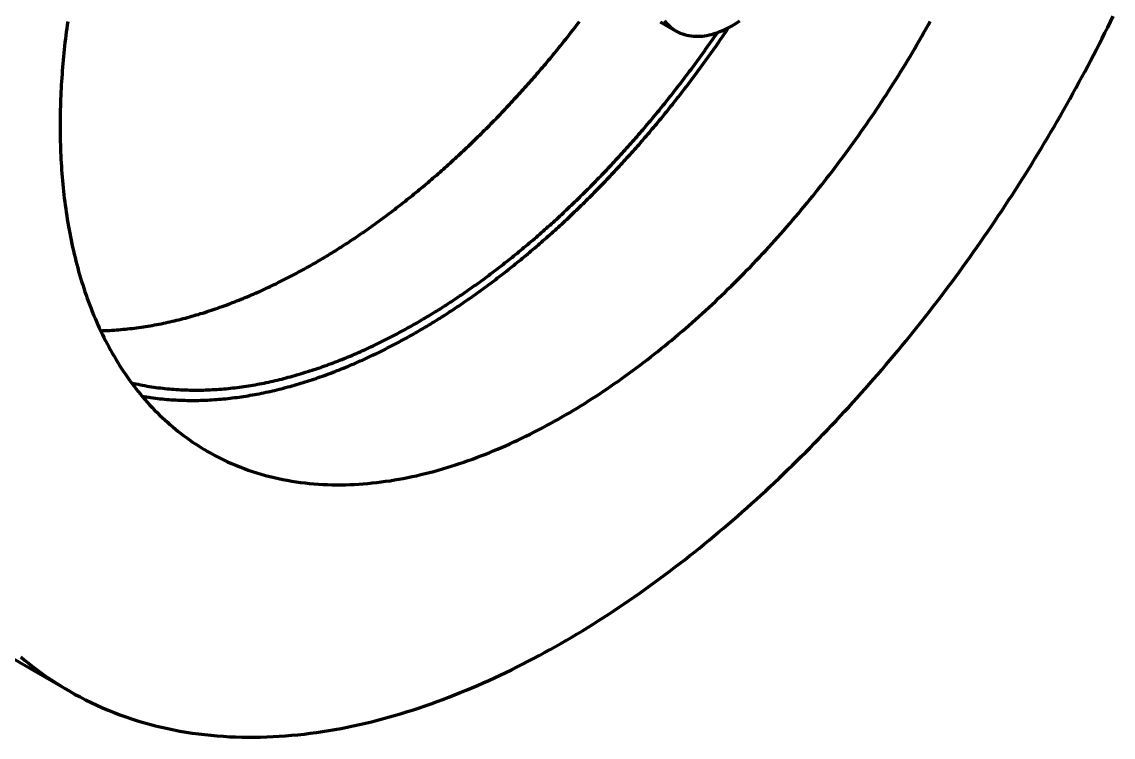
# Model space of a CAD drawing. Header units: millimetres. Extents: x 0 to 841, y 0 to 594.
# Drawn here: x 431.52 to 470.17, y 111.53 to 136.88 of the extents above; entities that cross this region are included whole.
import ezdxf

# ---------------------------------------------------------------- set-up
doc = ezdxf.new("R2010")
doc.units = ezdxf.units.MM
doc.layers.add('01-VISIBLE', color=7, linetype='CONTINUOUS', lineweight=70)

msp = doc.modelspace()

# ---------------------------------------------------------------- linework, layer by layer
at = {"layer": '01-VISIBLE'}
for p, q in [((454.127, 136.88), (454.693, 136.554)), ((424.711, 118.068), (433.197, 113.169))]:
    msp.add_line(p, q, dxfattribs=at)
for points in [[(433.145, 136.897), (433.128, 136.772), (433.111, 136.648), (433.095, 136.523), (433.079, 136.398), (433.064, 136.273), (433.05, 136.148), (433.036, 136.023), (433.023, 135.898), (433.01, 135.773), (432.998, 135.648), (432.986, 135.523), (432.975, 135.398), (432.964, 135.272), (432.954, 135.147), (432.945, 135.021), (432.936, 134.896), (432.928, 134.771), (432.92, 134.645), (432.913, 134.519), (432.907, 134.394), (432.901, 134.268), (432.896, 134.143), (432.891, 134.017), (432.888, 133.891), (432.884, 133.765), (432.882, 133.64), (432.88, 133.514), (432.878, 133.388), (432.878, 133.262), (432.877, 133.137), (432.878, 133.011), (432.879, 132.885), (432.881, 132.759), (432.884, 132.634), (432.887, 132.508), (432.891, 132.382), (432.896, 132.257), (432.902, 132.131), (432.908, 132.005), (432.915, 131.88), (432.923, 131.754), (432.931, 131.629), (432.94, 131.503), (432.95, 131.378), (432.961, 131.253), (432.972, 131.128), (432.984, 131.002), (432.997, 130.877), (433.011, 130.752), (433.026, 130.627), (433.041, 130.503), (433.058, 130.378), (433.075, 130.253), (433.093, 130.129), (433.111, 130.004), (433.131, 129.88), (433.151, 129.756), (433.173, 129.632), (433.195, 129.508), (433.218, 129.385), (433.242, 129.261), (433.267, 129.138), (433.293, 129.015), (433.32, 128.892), (433.347, 128.769), (433.376, 128.647), (433.406, 128.525), (433.436, 128.403), (433.468, 128.281), (433.5, 128.16), (433.534, 128.038), (433.568, 127.917), (433.604, 127.797), (433.64, 127.676), (433.678, 127.556), (433.717, 127.437), (433.756, 127.317), (433.797, 127.198), (433.839, 127.08), (433.882, 126.962), (433.926, 126.844), (433.971, 126.726), (434.017, 126.61), (434.064, 126.493), (434.113, 126.377), (434.163, 126.261), (434.213, 126.146), (434.265, 126.032), (434.319, 125.918), (434.373, 125.804), (434.428, 125.692), (434.485, 125.579), (434.543, 125.468), (434.602, 125.357), (434.662, 125.246), (434.724, 125.137), (434.787, 125.028), (434.851, 124.92), (434.916, 124.812), (434.983, 124.705), (435.051, 124.6), (435.12, 124.494), (435.19, 124.39), (435.262, 124.287), (435.335, 124.184), (435.409, 124.083), (435.484, 123.982), (435.561, 123.883), (435.639, 123.784), (435.718, 123.686), (435.799, 123.59), (435.881, 123.494), (435.964, 123.4), (436.048, 123.307), (436.134, 123.215), (436.221, 123.124), (436.309, 123.034), (436.398, 122.946), (436.489, 122.859), (436.581, 122.773), (436.674, 122.688), (436.768, 122.605), (436.864, 122.523), (436.96, 122.443), (437.058, 122.364), (437.157, 122.286), (437.257, 122.21), (437.359, 122.135), (437.461, 122.062), (437.564, 121.99), (437.669, 121.92), (437.774, 121.852), (437.881, 121.785), (437.988, 121.72), (438.097, 121.656)], [(433.197, 113.169), (433.389, 113.06), (433.583, 112.956), (433.779, 112.854), (433.977, 112.757), (434.177, 112.663), (434.378, 112.573), (434.582, 112.487), (434.786, 112.405), (434.992, 112.326), (435.2, 112.251), (435.409, 112.18), (435.619, 112.113), (435.831, 112.05), (436.043, 111.99), (436.257, 111.934), (436.471, 111.882), (436.687, 111.834), (436.903, 111.789), (437.12, 111.748), (437.337, 111.711), (437.555, 111.677), (437.774, 111.647), (437.993, 111.62), (438.212, 111.597), (438.432, 111.577), (438.652, 111.561), (438.873, 111.548), (439.093, 111.539), (439.314, 111.533), (439.535, 111.53), (439.755, 111.53), (439.976, 111.533), (440.197, 111.54), (440.417, 111.549), (440.637, 111.562), (440.858, 111.577), (441.077, 111.596), (441.297, 111.617), (441.517, 111.641), (441.736, 111.668), (441.954, 111.697), (442.173, 111.73), (442.391, 111.765), (442.608, 111.802), (442.825, 111.842), (443.042, 111.884), (443.258, 111.929), (443.473, 111.976), (443.688, 112.026), (443.903, 112.078), (444.117, 112.132), (444.33, 112.189), (444.543, 112.247), (444.755, 112.308), (444.967, 112.371), (445.178, 112.436), (445.388, 112.503), (445.598, 112.572), (445.807, 112.643), (446.015, 112.716), (446.223, 112.79), (446.43, 112.867), (446.636, 112.945), (446.842, 113.026), (447.046, 113.108), (447.251, 113.191), (447.454, 113.277), (447.657, 113.364), (447.859, 113.453), (448.06, 113.543), (448.261, 113.635), (448.461, 113.729), (448.66, 113.824), (448.859, 113.92), (449.056, 114.018), (449.253, 114.118), (449.45, 114.219), (449.645, 114.321), (449.84, 114.425), (450.034, 114.53), (450.227, 114.637), (450.42, 114.744), (450.612, 114.854), (450.803, 114.964), (450.993, 115.076), (451.183, 115.189), (451.372, 115.303), (451.56, 115.418), (451.747, 115.535), (451.934, 115.653), (452.12, 115.771), (452.305, 115.892), (452.489, 116.013), (452.673, 116.135), (452.856, 116.258), (453.038, 116.383), (453.22, 116.508), (453.401, 116.635), (453.581, 116.762), (453.76, 116.891), (453.939, 117.021), (454.117, 117.151), (454.294, 117.283), (454.47, 117.416), (454.646, 117.549), (454.821, 117.683), (454.995, 117.819), (455.169, 117.955), (455.342, 118.092), (455.514, 118.231), (455.685, 118.37), (455.856, 118.509), (456.026, 118.65), (456.196, 118.792), (456.364, 118.934), (456.532, 119.077), (456.699, 119.221), (456.866, 119.366), (457.031, 119.512), (457.197, 119.659), (457.361, 119.806), (457.525, 119.954), (457.688, 120.103), (457.85, 120.252), (458.012, 120.403), (458.172, 120.554), (458.333, 120.705), (458.492, 120.858), (458.651, 121.011), (458.809, 121.165), (458.967, 121.32), (459.123, 121.475), (459.279, 121.631), (459.435, 121.788), (459.589, 121.945), (459.743, 122.104), (459.897, 122.262), (460.049, 122.422), (460.201, 122.582), (460.353, 122.742), (460.503, 122.904), (460.653, 123.066), (460.803, 123.228), (460.951, 123.392), (461.099, 123.555), (461.246, 123.72), (461.393, 123.885), (461.539, 124.05), (461.684, 124.217), (461.828, 124.383), (461.972, 124.551), (462.115, 124.719), (462.258, 124.887), (462.4, 125.056), (462.541, 125.226), (462.681, 125.396), (462.821, 125.567), (462.96, 125.738), (463.099, 125.91), (463.237, 126.083), (463.374, 126.256), (463.51, 126.429), (463.646, 126.603), (463.781, 126.778), (463.916, 126.953), (464.049, 127.128), (464.183, 127.304), (464.315, 127.481), (464.447, 127.658), (464.578, 127.835), (464.708, 128.013), (464.838, 128.192), (464.967, 128.371), (465.096, 128.55), (465.223, 128.73), (465.35, 128.911), (465.477, 129.092), (465.602, 129.273), (465.728, 129.455), (465.852, 129.637), (465.976, 129.82), (466.099, 130.003), (466.221, 130.187), (466.343, 130.371), (466.464, 130.556), (466.584, 130.741), (466.704, 130.926), (466.823, 131.112), (466.941, 131.299), (467.058, 131.485), (467.175, 131.673), (467.292, 131.86), (467.407, 132.048), (467.522, 132.237), (467.636, 132.426), (467.75, 132.615), (467.862, 132.805), (467.974, 132.995), (468.086, 133.185), (468.197, 133.376), (468.307, 133.568), (468.416, 133.759), (468.524, 133.951), (468.632, 134.144), (468.74, 134.337), (468.846, 134.53), (468.952, 134.724), (469.057, 134.918), (469.161, 135.112), (469.265, 135.307), (469.368, 135.503), (469.47, 135.698), (469.572, 135.894), (469.673, 136.09), (469.773, 136.287), (469.872, 136.484), (469.971, 136.682), (470.069, 136.879), (470.166, 137.078)], [(434.31, 125.935), (434.391, 125.937), (434.471, 125.94), (434.551, 125.943), (434.63, 125.947), (434.71, 125.952), (434.79, 125.957), (434.87, 125.963), (434.95, 125.969), (435.03, 125.976), (435.11, 125.983), (435.189, 125.991), (435.269, 125.999), (435.348, 126.008), (435.428, 126.017), (435.507, 126.027), (435.587, 126.037), (435.666, 126.048), (435.745, 126.059), (435.825, 126.071), (435.904, 126.084), (435.983, 126.096), (436.062, 126.11), (436.141, 126.123), (436.219, 126.138), (436.298, 126.152), (436.377, 126.167), (436.455, 126.183), (436.534, 126.199), (436.612, 126.216), (436.69, 126.233), (436.768, 126.25), (436.846, 126.268), (436.924, 126.286), (437.002, 126.305), (437.08, 126.324), (437.158, 126.343), (437.235, 126.363), (437.313, 126.384), (437.39, 126.405), (437.467, 126.426), (437.544, 126.447), (437.621, 126.469), (437.698, 126.492), (437.775, 126.514), (437.851, 126.538), (437.928, 126.561), (438.004, 126.585), (438.081, 126.609), (438.157, 126.634), (438.233, 126.659), (438.309, 126.684), (438.385, 126.71), (438.46, 126.736), (438.536, 126.763), (438.611, 126.79), (438.687, 126.817), (438.762, 126.844), (438.837, 126.872), (438.912, 126.9), (438.987, 126.929), (439.061, 126.958), (439.136, 126.987), (439.21, 127.017), (439.284, 127.047), (439.359, 127.077), (439.433, 127.107), (439.506, 127.138), (439.58, 127.169), (439.654, 127.201), (439.727, 127.232), (439.801, 127.264), (439.874, 127.297), (439.947, 127.329), (440.02, 127.362), (440.093, 127.396), (440.166, 127.429), (440.238, 127.463), (440.311, 127.497), (440.383, 127.532), (440.455, 127.566), (440.527, 127.601), (440.599, 127.637), (440.671, 127.672), (440.742, 127.708), (440.814, 127.744), (440.885, 127.78), (440.956, 127.817), (441.027, 127.854), (441.098, 127.891), (441.169, 127.928), (441.24, 127.966), (441.31, 128.004), (441.381, 128.042), (441.451, 128.08), (441.521, 128.119), (441.591, 128.158), (441.661, 128.197), (441.73, 128.237), (441.8, 128.276), (441.869, 128.316), (441.939, 128.356), (442.008, 128.397), (442.077, 128.437), (442.146, 128.478), (442.214, 128.519), (442.283, 128.56), (442.352, 128.602), (442.42, 128.644), (442.488, 128.686), (442.556, 128.728), (442.624, 128.77), (442.692, 128.813), (442.759, 128.856), (442.827, 128.899), (442.894, 128.942), (442.962, 128.985), (443.029, 129.029), (443.096, 129.073), (443.162, 129.117), (443.229, 129.161), (443.296, 129.206), (443.362, 129.25), (443.428, 129.295), (443.495, 129.341), (443.561, 129.386), (443.626, 129.431), (443.692, 129.477), (443.758, 129.523), (443.823, 129.569), (443.889, 129.615), (443.954, 129.662), (444.019, 129.708), (444.084, 129.755), (444.149, 129.802), (444.213, 129.849), (444.278, 129.897), (444.342, 129.944), (444.406, 129.992), (444.47, 130.04), (444.534, 130.088), (444.598, 130.137), (444.662, 130.185), (444.726, 130.234), (444.789, 130.283), (444.852, 130.332), (444.916, 130.381), (444.979, 130.43), (445.042, 130.48), (445.104, 130.529), (445.167, 130.579), (445.229, 130.629), (445.292, 130.679), (445.354, 130.73), (445.416, 130.78), (445.478, 130.831), (445.54, 130.882), (445.602, 130.933), (445.663, 130.984), (445.725, 131.035), (445.786, 131.087), (445.847, 131.138), (445.908, 131.19), (445.969, 131.242), (446.03, 131.294), (446.091, 131.346), (446.151, 131.399), (446.212, 131.451), (446.272, 131.504), (446.332, 131.557), (446.392, 131.61), (446.452, 131.663), (446.512, 131.716), (446.572, 131.769), (446.631, 131.823), (446.69, 131.877), (446.75, 131.931), (446.809, 131.985), (446.868, 132.039), (446.927, 132.093), (446.985, 132.147), (447.044, 132.202), (447.102, 132.257), (447.161, 132.311), (447.219, 132.366), (447.277, 132.422), (447.335, 132.477), (447.393, 132.532), (447.451, 132.588), (447.508, 132.643), (447.566, 132.699), (447.623, 132.755), (447.68, 132.811), (447.737, 132.867), (447.794, 132.923), (447.851, 132.98), (447.908, 133.036), (447.964, 133.093), (448.021, 133.15), (448.077, 133.207), (448.133, 133.264), (448.189, 133.321), (448.245, 133.378), (448.301, 133.436), (448.356, 133.493), (448.412, 133.551), (448.467, 133.609), (448.523, 133.667), (448.578, 133.725), (448.633, 133.783), (448.688, 133.841), (448.742, 133.9), (448.797, 133.958), (448.852, 134.017), (448.906, 134.076), (448.96, 134.134), (449.014, 134.193), (449.068, 134.252), (449.122, 134.312), (449.176, 134.371), (449.23, 134.43), (449.283, 134.49), (449.337, 134.55), (449.39, 134.609), (449.443, 134.669), (449.496, 134.729), (449.549, 134.789), (449.602, 134.85), (449.654, 134.91), (449.707, 134.97), (449.759, 135.031), (449.811, 135.092), (449.864, 135.152), (449.916, 135.213), (449.967, 135.274), (450.019, 135.335), (450.071, 135.397), (450.122, 135.458), (450.174, 135.519), (450.225, 135.581), (450.276, 135.642), (450.327, 135.704), (450.378, 135.766), (450.429, 135.828), (450.479, 135.89), (450.53, 135.952), (450.58, 136.014), (450.631, 136.076), (450.681, 136.139), (450.731, 136.201), (450.781, 136.264), (450.83, 136.327), (450.88, 136.389), (450.93, 136.452), (450.979, 136.515), (451.028, 136.579), (451.077, 136.642), (451.126, 136.705), (451.175, 136.768), (451.224, 136.832), (451.273, 136.896)], [(438.097, 121.656), (438.235, 121.578), (438.375, 121.502), (438.516, 121.429), (438.658, 121.359), (438.802, 121.292), (438.947, 121.227), (439.094, 121.165), (439.241, 121.106), (439.39, 121.049), (439.539, 120.995), (439.69, 120.944), (439.841, 120.896), (439.993, 120.85), (440.146, 120.807), (440.3, 120.767), (440.454, 120.729), (440.609, 120.695), (440.765, 120.662), (440.921, 120.633), (441.078, 120.606), (441.235, 120.582), (441.392, 120.56), (441.55, 120.541), (441.708, 120.524), (441.866, 120.51), (442.025, 120.498), (442.183, 120.489), (442.342, 120.482), (442.501, 120.478), (442.66, 120.476), (442.819, 120.476), (442.978, 120.478), (443.137, 120.483), (443.295, 120.49), (443.454, 120.499), (443.612, 120.51), (443.771, 120.523), (443.929, 120.539), (444.087, 120.556), (444.245, 120.575), (444.402, 120.597), (444.559, 120.62), (444.716, 120.645), (444.873, 120.672), (445.029, 120.7), (445.185, 120.731), (445.341, 120.763), (445.496, 120.797), (445.651, 120.833), (445.805, 120.87), (445.959, 120.91), (446.113, 120.95), (446.266, 120.992), (446.419, 121.036), (446.571, 121.081), (446.723, 121.128), (446.874, 121.176), (447.025, 121.226), (447.176, 121.277), (447.326, 121.33), (447.475, 121.383), (447.624, 121.439), (447.773, 121.495), (447.921, 121.553), (448.068, 121.612), (448.216, 121.672), (448.362, 121.734), (448.508, 121.796), (448.654, 121.86), (448.799, 121.925), (448.943, 121.992), (449.087, 122.059), (449.23, 122.127), (449.373, 122.197), (449.516, 122.268), (449.657, 122.339), (449.799, 122.412), (449.939, 122.486), (450.08, 122.56), (450.219, 122.636), (450.359, 122.713), (450.497, 122.79), (450.635, 122.869), (450.773, 122.948), (450.91, 123.029), (451.047, 123.11), (451.183, 123.192), (451.318, 123.275), (451.453, 123.359), (451.587, 123.444), (451.721, 123.53), (451.855, 123.616), (451.987, 123.703), (452.12, 123.792), (452.251, 123.88), (452.383, 123.97), (452.513, 124.06), (452.644, 124.151), (452.773, 124.243), (452.902, 124.336), (453.031, 124.429), (453.159, 124.523), (453.287, 124.618), (453.414, 124.714), (453.54, 124.81), (453.666, 124.906), (453.792, 125.004), (453.917, 125.102), (454.041, 125.201), (454.165, 125.3), (454.289, 125.4), (454.411, 125.501), (454.534, 125.602), (454.656, 125.704), (454.777, 125.807), (454.898, 125.91), (455.018, 126.014), (455.138, 126.118), (455.258, 126.223), (455.377, 126.329), (455.495, 126.435), (455.613, 126.541), (455.73, 126.648), (455.847, 126.756), (455.963, 126.864), (456.079, 126.973), (456.195, 127.082), (456.309, 127.192), (456.424, 127.302), (456.538, 127.413), (456.651, 127.525), (456.764, 127.637), (456.876, 127.749), (456.988, 127.862), (457.099, 127.975), (457.21, 128.089), (457.321, 128.203), (457.431, 128.318), (457.54, 128.433), (457.649, 128.549), (457.757, 128.665), (457.865, 128.782), (457.973, 128.899), (458.08, 129.016), (458.186, 129.134), (458.292, 129.253), (458.398, 129.371), (458.503, 129.491), (458.607, 129.61), (458.711, 129.73), (458.815, 129.851), (458.918, 129.972), (459.021, 130.093), (459.123, 130.215), (459.224, 130.337), (459.326, 130.46), (459.426, 130.583), (459.526, 130.706), (459.626, 130.83), (459.725, 130.954), (459.824, 131.078), (459.922, 131.203), (460.02, 131.329), (460.117, 131.454), (460.214, 131.58), (460.311, 131.707), (460.406, 131.833), (460.502, 131.96), (460.597, 132.088), (460.691, 132.216), (460.785, 132.344), (460.878, 132.473), (460.971, 132.601), (461.064, 132.731), (461.156, 132.86), (461.247, 132.99), (461.338, 133.12), (461.429, 133.251), (461.519, 133.382), (461.608, 133.513), (461.697, 133.645), (461.786, 133.777), (461.874, 133.909), (461.962, 134.042), (462.049, 134.175), (462.135, 134.308), (462.222, 134.441), (462.307, 134.575), (462.392, 134.709), (462.477, 134.844), (462.561, 134.979), (462.645, 135.114), (462.728, 135.249), (462.811, 135.385), (462.893, 135.521), (462.975, 135.657), (463.056, 135.794), (463.137, 135.931), (463.217, 136.068), (463.297, 136.205), (463.376, 136.343), (463.454, 136.481), (463.533, 136.619), (463.61, 136.758), (463.687, 136.897)], [(454.275, 136.928), (454.325, 136.864), (454.378, 136.804), (454.435, 136.747), (454.495, 136.693), (454.558, 136.643), (454.624, 136.596), (454.693, 136.554)], [(454.693, 136.554), (454.763, 136.516), (454.836, 136.482), (454.91, 136.453), (454.987, 136.428), (455.064, 136.407), (455.142, 136.391), (455.221, 136.379), (455.301, 136.371), (455.381, 136.367), (455.461, 136.367), (455.541, 136.37), (455.621, 136.377), (455.7, 136.387), (455.779, 136.4), (455.858, 136.415), (455.936, 136.434), (456.013, 136.455), (456.09, 136.479), (456.165, 136.505), (456.24, 136.533), (456.314, 136.563), (456.388, 136.595), (456.46, 136.629), (456.532, 136.664), (456.603, 136.702), (456.673, 136.741), (456.742, 136.781), (456.81, 136.823), (456.878, 136.866), (456.945, 136.91)], [(435.405, 124.087), (435.484, 124.069), (435.562, 124.051), (435.64, 124.035), (435.719, 124.019), (435.797, 124.003), (435.876, 123.988), (435.955, 123.974), (436.034, 123.961), (436.113, 123.948), (436.192, 123.936), (436.272, 123.925), (436.351, 123.914), (436.431, 123.904), (436.51, 123.894), (436.59, 123.886), (436.67, 123.877), (436.749, 123.87), (436.829, 123.863), (436.909, 123.857), (436.989, 123.851), (437.069, 123.846), (437.149, 123.842), (437.229, 123.838), (437.309, 123.835), (437.39, 123.833), (437.47, 123.831), (437.55, 123.83), (437.63, 123.829), (437.71, 123.829), (437.79, 123.83), (437.87, 123.831), (437.951, 123.832), (438.031, 123.835), (438.111, 123.838), (438.191, 123.841), (438.271, 123.845), (438.351, 123.849), (438.431, 123.855), (438.511, 123.86), (438.591, 123.866), (438.671, 123.873), (438.751, 123.88), (438.83, 123.888), (438.91, 123.896), (438.99, 123.905), (439.069, 123.914), (439.149, 123.924), (439.228, 123.935), (439.308, 123.946), (439.387, 123.957), (439.466, 123.969), (439.546, 123.981), (439.625, 123.994), (439.704, 124.007), (439.783, 124.021), (439.862, 124.035), (439.94, 124.05), (440.019, 124.065), (440.098, 124.081), (440.176, 124.097), (440.255, 124.113), (440.333, 124.13), (440.411, 124.148), (440.489, 124.166), (440.567, 124.184), (440.645, 124.203), (440.723, 124.222), (440.801, 124.241), (440.878, 124.261), (440.956, 124.282), (441.033, 124.303), (441.111, 124.324), (441.188, 124.345), (441.265, 124.367), (441.342, 124.39), (441.419, 124.413), (441.495, 124.436), (441.572, 124.459), (441.649, 124.483), (441.725, 124.508), (441.801, 124.532), (441.877, 124.558), (441.953, 124.583), (442.029, 124.609), (442.105, 124.635), (442.181, 124.661), (442.256, 124.688), (442.332, 124.716), (442.407, 124.743), (442.482, 124.771), (442.557, 124.799), (442.632, 124.828), (442.707, 124.857), (442.781, 124.886), (442.856, 124.916), (442.93, 124.946), (443.004, 124.976), (443.078, 125.006), (443.152, 125.037), (443.226, 125.069), (443.3, 125.1), (443.373, 125.132), (443.447, 125.164), (443.52, 125.196), (443.593, 125.229), (443.666, 125.262), (443.739, 125.295), (443.812, 125.329), (443.885, 125.363), (443.957, 125.397), (444.03, 125.432), (444.102, 125.466), (444.174, 125.501), (444.246, 125.537), (444.318, 125.572), (444.389, 125.608), (444.461, 125.644), (444.532, 125.681), (444.604, 125.717), (444.675, 125.754), (444.746, 125.792), (444.817, 125.829), (444.887, 125.867), (444.958, 125.905), (445.028, 125.943), (445.099, 125.981), (445.169, 126.02), (445.239, 126.059), (445.309, 126.098), (445.378, 126.138), (445.448, 126.178), (445.518, 126.217), (445.587, 126.258), (445.656, 126.298), (445.725, 126.339), (445.794, 126.38), (445.863, 126.421), (445.932, 126.462), (446, 126.504), (446.069, 126.545), (446.137, 126.587), (446.205, 126.63), (446.273, 126.672), (446.341, 126.715), (446.408, 126.758), (446.476, 126.801), (446.543, 126.844), (446.611, 126.888), (446.678, 126.932), (446.745, 126.975), (446.812, 127.02), (446.879, 127.064), (446.945, 127.109), (447.012, 127.153), (447.078, 127.198), (447.144, 127.244), (447.21, 127.289), (447.276, 127.335), (447.342, 127.38), (447.408, 127.426), (447.473, 127.472), (447.539, 127.519), (447.604, 127.565), (447.669, 127.612), (447.734, 127.659), (447.799, 127.706), (447.864, 127.753), (447.928, 127.801), (447.993, 127.849), (448.057, 127.896), (448.121, 127.944), (448.185, 127.993), (448.249, 128.041), (448.313, 128.09), (448.376, 128.138), (448.44, 128.187), (448.503, 128.236), (448.567, 128.286), (448.63, 128.335), (448.693, 128.385), (448.755, 128.434), (448.818, 128.484), (448.881, 128.534), (448.943, 128.585), (449.005, 128.635), (449.068, 128.686), (449.13, 128.736), (449.192, 128.787), (449.253, 128.838), (449.315, 128.89), (449.376, 128.941), (449.438, 128.993), (449.499, 129.044), (449.56, 129.096), (449.621, 129.148), (449.682, 129.2), (449.743, 129.253), (449.803, 129.305), (449.864, 129.358), (449.924, 129.41), (449.984, 129.463), (450.044, 129.516), (450.104, 129.57), (450.164, 129.623), (450.224, 129.677), (450.283, 129.73), (450.343, 129.784), (450.402, 129.838), (450.461, 129.892), (450.52, 129.946), (450.579, 130.001), (450.638, 130.055), (450.697, 130.11), (450.755, 130.165), (450.814, 130.219), (450.872, 130.275), (450.93, 130.33), (450.988, 130.385), (451.046, 130.44), (451.103, 130.496), (451.161, 130.552), (451.219, 130.608), (451.276, 130.664), (451.333, 130.72), (451.39, 130.776), (451.447, 130.832), (451.504, 130.889), (451.561, 130.946), (451.617, 131.002), (451.674, 131.059), (451.73, 131.116), (451.786, 131.173), (451.842, 131.231), (451.898, 131.288), (451.954, 131.346), (452.01, 131.403), (452.065, 131.461), (452.121, 131.519), (452.176, 131.577), (452.231, 131.635), (452.286, 131.693), (452.341, 131.752), (452.396, 131.81), (452.451, 131.869), (452.505, 131.928), (452.56, 131.986), (452.614, 132.045), (452.668, 132.104), (452.722, 132.164), (452.776, 132.223), (452.83, 132.282), (452.884, 132.342), (452.937, 132.401), (452.991, 132.461), (453.044, 132.521), (453.097, 132.581), (453.15, 132.641), (453.203, 132.701), (453.256, 132.762), (453.309, 132.822), (453.361, 132.883), (453.414, 132.943), (453.466, 133.004), (453.518, 133.065), (453.57, 133.126), (453.622, 133.187), (453.674, 133.248), (453.725, 133.309), (453.777, 133.371), (453.828, 133.432), (453.88, 133.494), (453.931, 133.556), (453.982, 133.617), (454.033, 133.679), (454.084, 133.741), (454.134, 133.803), (454.185, 133.866), (454.235, 133.928), (454.285, 133.99), (454.336, 134.053), (454.386, 134.116), (454.436, 134.178), (454.485, 134.241), (454.535, 134.304), (454.585, 134.367), (454.634, 134.43), (454.683, 134.493), (454.732, 134.557), (454.782, 134.62), (454.83, 134.683), (454.879, 134.747), (454.928, 134.811), (454.976, 134.875), (455.025, 134.938), (455.073, 135.002), (455.121, 135.066), (455.169, 135.131), (455.217, 135.195), (455.265, 135.259), (455.313, 135.324), (455.36, 135.388), (455.408, 135.453), (455.455, 135.518), (455.502, 135.582), (455.549, 135.647), (455.596, 135.712), (455.643, 135.777), (455.69, 135.842), (455.736, 135.908), (455.783, 135.973), (455.829, 136.039), (455.875, 136.104), (455.921, 136.17), (455.967, 136.235), (456.013, 136.301), (456.058, 136.367), (456.104, 136.433), (456.149, 136.499)], [(435.777, 123.616), (435.856, 123.602), (435.935, 123.589), (436.015, 123.577), (436.094, 123.565), (436.174, 123.554), (436.253, 123.544), (436.333, 123.534), (436.413, 123.525), (436.492, 123.517), (436.572, 123.509), (436.652, 123.502), (436.732, 123.495), (436.812, 123.489), (436.892, 123.484), (436.972, 123.479), (437.052, 123.475), (437.133, 123.472), (437.213, 123.469), (437.293, 123.467), (437.373, 123.465), (437.454, 123.464), (437.534, 123.464), (437.614, 123.464), (437.694, 123.465), (437.774, 123.466), (437.855, 123.468), (437.935, 123.47), (438.015, 123.473), (438.095, 123.477), (438.175, 123.481), (438.255, 123.486), (438.336, 123.491), (438.416, 123.497), (438.496, 123.503), (438.576, 123.51), (438.655, 123.517), (438.735, 123.525), (438.815, 123.534), (438.895, 123.542), (438.975, 123.552), (439.054, 123.562), (439.134, 123.572), (439.213, 123.583), (439.293, 123.594), (439.372, 123.606), (439.451, 123.619), (439.531, 123.632), (439.61, 123.645), (439.689, 123.659), (439.768, 123.673), (439.847, 123.688), (439.925, 123.703), (440.004, 123.718), (440.083, 123.734), (440.161, 123.751), (440.24, 123.768), (440.318, 123.785), (440.396, 123.803), (440.474, 123.821), (440.552, 123.84), (440.63, 123.859), (440.708, 123.879), (440.786, 123.899), (440.864, 123.919), (440.941, 123.94), (441.018, 123.961), (441.096, 123.982), (441.173, 124.004), (441.25, 124.027), (441.327, 124.049), (441.404, 124.072), (441.481, 124.096), (441.557, 124.12), (441.634, 124.144), (441.71, 124.169), (441.786, 124.193), (441.862, 124.219), (441.939, 124.244), (442.014, 124.271), (442.09, 124.297), (442.166, 124.324), (442.241, 124.351), (442.317, 124.378), (442.392, 124.406), (442.467, 124.434), (442.542, 124.462), (442.617, 124.491), (442.692, 124.52), (442.767, 124.55), (442.841, 124.58), (442.916, 124.61), (442.99, 124.64), (443.064, 124.671), (443.138, 124.702), (443.212, 124.733), (443.286, 124.765), (443.359, 124.797), (443.433, 124.829), (443.506, 124.861), (443.579, 124.894), (443.652, 124.927), (443.725, 124.961), (443.798, 124.994), (443.871, 125.028), (443.943, 125.063), (444.016, 125.097), (444.088, 125.132), (444.16, 125.167), (444.232, 125.203), (444.304, 125.238), (444.376, 125.274), (444.447, 125.31), (444.519, 125.347), (444.59, 125.384), (444.662, 125.421), (444.733, 125.458), (444.804, 125.495), (444.874, 125.533), (444.945, 125.571), (445.016, 125.609), (445.086, 125.648), (445.156, 125.687), (445.226, 125.726), (445.296, 125.765), (445.366, 125.804), (445.436, 125.844), (445.506, 125.884), (445.575, 125.924), (445.644, 125.965), (445.714, 126.005), (445.783, 126.046), (445.851, 126.087), (445.92, 126.128), (445.989, 126.17), (446.057, 126.212), (446.126, 126.254), (446.194, 126.296), (446.262, 126.339), (446.33, 126.381), (446.398, 126.424), (446.466, 126.467), (446.533, 126.51), (446.601, 126.554), (446.668, 126.598), (446.735, 126.642), (446.802, 126.686), (446.869, 126.73), (446.936, 126.775), (447.002, 126.819), (447.069, 126.864), (447.135, 126.909), (447.201, 126.955), (447.267, 127), (447.333, 127.046), (447.399, 127.092), (447.465, 127.138), (447.53, 127.184), (447.596, 127.231), (447.661, 127.277), (447.726, 127.324), (447.791, 127.371), (447.856, 127.419), (447.921, 127.466), (447.985, 127.513), (448.05, 127.561), (448.114, 127.609), (448.179, 127.657), (448.243, 127.706), (448.307, 127.754), (448.37, 127.803), (448.434, 127.852), (448.498, 127.901), (448.561, 127.95), (448.624, 127.999), (448.687, 128.049), (448.75, 128.098), (448.813, 128.148), (448.876, 128.198), (448.939, 128.248), (449.001, 128.299), (449.064, 128.349), (449.126, 128.4), (449.188, 128.45), (449.25, 128.501), (449.312, 128.553), (449.374, 128.604), (449.435, 128.655), (449.497, 128.707), (449.558, 128.759), (449.619, 128.811), (449.68, 128.863), (449.741, 128.915), (449.802, 128.967), (449.863, 129.02), (449.923, 129.072), (449.984, 129.125), (450.044, 129.178), (450.104, 129.231), (450.164, 129.284), (450.224, 129.338), (450.284, 129.391), (450.343, 129.445), (450.403, 129.499), (450.462, 129.553), (450.522, 129.607), (450.581, 129.661), (450.64, 129.715), (450.699, 129.77), (450.757, 129.825), (450.816, 129.879), (450.874, 129.934), (450.933, 129.989), (450.991, 130.045), (451.049, 130.1), (451.107, 130.155), (451.165, 130.211), (451.223, 130.267), (451.28, 130.323), (451.338, 130.379), (451.395, 130.435), (451.452, 130.491), (451.51, 130.547), (451.567, 130.604), (451.623, 130.66), (451.68, 130.717), (451.737, 130.774), (451.793, 130.831), (451.85, 130.888), (451.906, 130.945), (451.962, 131.003), (452.018, 131.06), (452.074, 131.118), (452.129, 131.176), (452.185, 131.234), (452.241, 131.292), (452.296, 131.35), (452.351, 131.408), (452.406, 131.466), (452.461, 131.525), (452.516, 131.583), (452.571, 131.642), (452.625, 131.701), (452.68, 131.76), (452.734, 131.819), (452.788, 131.878), (452.842, 131.937), (452.896, 131.997), (452.95, 132.056), (453.004, 132.116), (453.058, 132.175), (453.111, 132.235), (453.164, 132.295), (453.218, 132.355), (453.271, 132.415), (453.324, 132.476), (453.377, 132.536), (453.429, 132.596), (453.482, 132.657), (453.534, 132.718), (453.587, 132.778), (453.639, 132.839), (453.691, 132.9), (453.743, 132.962), (453.795, 133.023), (453.847, 133.084), (453.898, 133.146), (453.95, 133.207), (454.001, 133.269), (454.053, 133.33), (454.104, 133.392), (454.155, 133.454), (454.206, 133.516), (454.256, 133.578), (454.307, 133.641), (454.357, 133.703), (454.408, 133.765), (454.458, 133.828), (454.508, 133.891), (454.558, 133.953), (454.608, 134.016), (454.658, 134.079), (454.708, 134.142), (454.757, 134.205), (454.807, 134.269), (454.856, 134.332), (454.905, 134.395), (454.954, 134.459), (455.003, 134.522), (455.052, 134.586), (455.1, 134.65), (455.149, 134.714), (455.197, 134.778), (455.246, 134.842), (455.294, 134.906), (455.342, 134.97), (455.39, 135.035), (455.438, 135.099), (455.485, 135.164), (455.533, 135.228), (455.58, 135.293), (455.628, 135.358), (455.675, 135.423), (455.722, 135.488), (455.769, 135.553), (455.816, 135.618), (455.862, 135.683), (455.909, 135.749), (455.955, 135.814), (456.002, 135.88), (456.048, 135.945), (456.094, 136.011), (456.14, 136.077), (456.186, 136.143), (456.231, 136.209), (456.277, 136.275), (456.322, 136.341), (456.368, 136.407), (456.413, 136.473), (456.458, 136.54), (456.503, 136.606), (456.548, 136.673)], [(431.484, 114.373), (431.619, 114.261), (431.754, 114.152), (431.892, 114.044), (432.031, 113.938), (432.172, 113.835), (432.314, 113.733), (432.457, 113.633), (432.602, 113.536), (432.749, 113.441), (432.897, 113.348), (433.046, 113.257), (433.197, 113.169)]]:
    msp.add_lwpolyline(points, dxfattribs=at)

doc.saveas('drawing.dxf')
